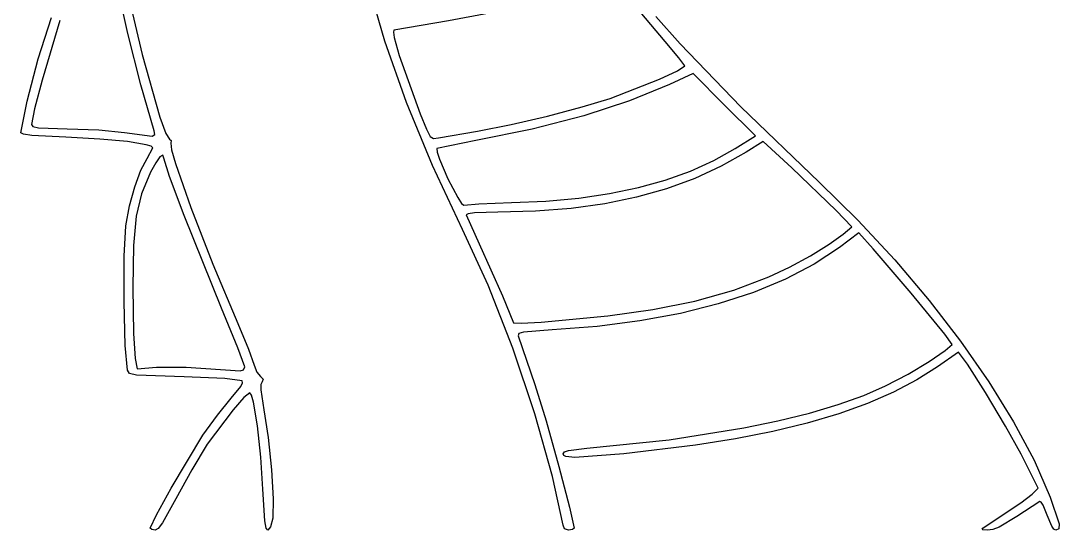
# Model space of a CAD drawing. Extents: x 0 to 167, y 0 to 297.
# Drawn here: x 20.8 to 156.6, y 0 to 66.7 of the extents above; entities that cross this region are included whole.
import ezdxf

# ---------------------------------------------------------------- set-up
doc = ezdxf.new("R2010")
doc.units = 0

msp = doc.modelspace()

# ---------------------------------------------------------------- linework, layer by layer
at = {"layer": 'Image'}
for p, q in [((34.809364, 65.004282), (33.369869, 71.538758)), ((68.408474, 63.970943), (66.163847, 71.765939)), ((35.03549, 69.280208), (36.686841, 62.265656)), ((105.025203, 63.959427), (100.583286, 69.233021)), ((87.43959, 68.660323), (76.72907, 66.646915)), ((23.090498, 61.661005), (24.835911, 67.106765)), ((25.937253, 66.675374), (23.605654, 58.898)), ((76.72907, 66.646915), (69.593899, 65.423883)), ((103.844266, 67.226825), (107.021242, 63.620653)), ((69.593899, 65.423883), (69.518178, 65.156101)), ((69.518178, 65.156101), (69.615372, 64.483759)), ((36.511137, 58.278005), (34.809364, 65.004282)), ((71.231133, 55.945357), (68.408474, 63.970943)), ((69.615372, 64.483759), (70.271952, 62.105221)), ((106.841597, 61.822572), (105.025203, 63.959427)), ((107.021242, 63.620653), (114.918458, 55.409355)), ((21.671436, 56.14002), (23.090498, 61.661005)), ((36.686841, 62.265656), (38.988653, 54.062439)), ((70.271952, 62.105221), (73.038045, 54.471496)), ((107.597088, 60.746622), (106.841597, 61.822572)), ((104.312728, 59.009364), (106.669495, 60.114292)), ((108.70342, 59.744471), (105.592617, 58.303142)), ((106.669495, 60.114292), (107.597088, 60.746622)), ((112.774096, 55.673796), (108.70342, 59.744471)), ((23.605654, 58.898), (22.626719, 55.121759)), ((97.867717, 56.497911), (104.312728, 59.009364)), ((38.264996, 52.247248), (36.511137, 58.278005)), ((105.592617, 58.303142), (100.40285, 56.181212)), ((20.817059, 51.995714), (21.671436, 56.14002)), ((74.621981, 47.727833), (71.231133, 55.945357)), ((94.197516, 55.378576), (97.867717, 56.497911)), ((100.40285, 56.181212), (94.394793, 54.235167)), ((116.844771, 51.60312), (112.774096, 55.673796)), ((22.626719, 55.121759), (22.224972, 53.078279)), ((73.038045, 54.471496), (73.838601, 52.478199)), ((89.671741, 54.192146), (94.197516, 55.378576)), ((114.918458, 55.409355), (125.167865, 45.542585)), ((22.224972, 53.078279), (22.414219, 52.818536)), ((38.988653, 54.062439), (39.772631, 51.896881)), ((80.502098, 52.221054), (84.90255, 53.089384)), ((84.90255, 53.089384), (89.671741, 54.192146)), ((94.394793, 54.235167), (87.657054, 52.490661)), ((21.178159, 51.810988), (20.817059, 51.995714)), ((22.273762, 51.652917), (21.178159, 51.810988)), ((26.722883, 51.411361), (22.273762, 51.652917)), ((22.414219, 52.818536), (23.119157, 52.658226)), ((23.119157, 52.658226), (26.899273, 52.541345)), ((26.899273, 52.541345), (31.029522, 52.390851)), ((31.029522, 52.390851), (34.39579, 52.061248)), ((34.39579, 52.061248), (37.993461, 51.578579)), ((37.993461, 51.578579), (38.360943, 51.760152)), ((38.360943, 51.760152), (38.264996, 52.247258)), ((38.264996, 52.247258), (38.264996, 52.247248)), ((39.772631, 51.896881), (40.269707, 51.15317)), ((73.838601, 52.478199), (74.32833, 51.520578)), ((75.419834, 51.338304), (80.502098, 52.221054)), ((87.657054, 52.490661), (80.278242, 50.973352)), ((80.502098, 52.221054), (80.502098, 52.221054)), ((114.187104, 49.946672), (116.844771, 51.60312)), ((31.154141, 51.186935), (26.722883, 51.411361)), ((34.770165, 50.850211), (31.154141, 51.186935)), ((37.206815, 50.445779), (34.770165, 50.850211)), ((37.869082, 50.232107), (37.206815, 50.445779)), ((38.099952, 50.018228), (37.869082, 50.232107)), ((40.269707, 51.15317), (40.475149, 50.998054)), ((40.475149, 50.998054), (40.442244, 50.625113)), ((40.442244, 50.625113), (40.539057, 49.761828)), ((74.32833, 51.520578), (74.768362, 51.255118)), ((74.768362, 51.255118), (75.419834, 51.338304)), ((80.278242, 50.973352), (75.207006, 49.925098)), ((117.842895, 50.873292), (115.625353, 49.472788)), ((121.614536, 47.397269), (117.842895, 50.873292)), ((37.349386, 48.620524), (38.099952, 50.018228)), ((39.375906, 49.073164), (39.006003, 48.858492)), ((39.51106, 48.679624), (39.375906, 49.073164)), ((40.539057, 49.761828), (41.047169, 47.962576)), ((75.207006, 49.925098), (75.229626, 49.486459)), ((75.229626, 49.486459), (75.531609, 48.570971)), ((111.387635, 48.375121), (114.187104, 49.946672)), ((115.625353, 49.472788), (112.385499, 47.621303)), ((36.530704, 47.095124), (37.349386, 48.620524)), ((38.454689, 48.092394), (37.775301, 46.831657)), ((39.006003, 48.858492), (38.454689, 48.092394)), ((40.279342, 46.277822), (39.51106, 48.679624)), ((41.047169, 47.962576), (43.044439, 42.237381)), ((78.571176, 39.357023), (74.621981, 47.727833)), ((75.531609, 48.570971), (76.652482, 45.986112)), ((108.348038, 47.001042), (111.387635, 48.375121)), ((112.385499, 47.621303), (108.925568, 46.021915)), ((35.734612, 44.947332), (36.530704, 47.095124)), ((37.775301, 46.831657), (36.589325, 44.020136)), ((42.189698, 41.181113), (40.279342, 46.277822)), ((105.066069, 45.823892), (108.348038, 47.001042)), ((127.41114, 41.816423), (121.614536, 47.397269)), ((35.04546, 42.441436), (35.734612, 44.947332)), ((76.652482, 45.986112), (77.927261, 43.52384)), ((97.766029, 44.058204), (101.539481, 44.843127)), ((101.539481, 44.843127), (105.066069, 45.823892)), ((108.925568, 46.021915), (105.238827, 44.672997)), ((125.167865, 45.542585), (130.245958, 40.553784)), ((36.589325, 44.020136), (35.890539, 41.093134)), ((77.927261, 43.52384), (78.421628, 42.761587)), ((89.46955, 43.073711), (93.743467, 43.46858)), ((93.743467, 43.46858), (97.766029, 44.058204)), ((101.31854, 43.57292), (97.157974, 42.720059)), ((105.238827, 44.672997), (101.31854, 43.57292)), ((34.547594, 39.841723), (35.04546, 42.441436)), ((43.044439, 42.237381), (45.928358, 34.811951)), ((78.421628, 42.761587), (78.713585, 42.537477)), ((78.713585, 42.537477), (80.679449, 42.720265)), ((80.679449, 42.720265), (84.942033, 42.873056)), ((84.942033, 42.873056), (89.46955, 43.073711)), ((84.942033, 42.873056), (84.942033, 42.873056)), ((92.750394, 42.112784), (88.089066, 41.749469)), ((97.157974, 42.720059), (92.750394, 42.112784)), ((35.890539, 41.093134), (35.559141, 37.265088)), ((47.069694, 29.049891), (42.189698, 41.181113)), ((79.30736, 41.419368), (79.022124, 41.269006)), ((79.022124, 41.269006), (80.738725, 37.476648)), ((80.128181, 41.532428), (79.30736, 41.419368)), ((83.167255, 41.628487), (80.128181, 41.532428)), ((88.089066, 41.749469), (83.167255, 41.628487)), ((129.436102, 39.711599), (127.41114, 41.816423)), ((34.33088, 35.870536), (34.547594, 39.841723)), ((128.306166, 38.756211), (129.436102, 39.711599)), ((130.245958, 40.553784), (135.056544, 35.376293)), ((81.902238, 32.060611), (78.571176, 39.357023)), ((126.485803, 37.424738), (128.306166, 38.756211)), ((130.342097, 38.896792), (127.816055, 36.999295)), ((132.230937, 36.822905), (130.342097, 38.896792)), ((35.559141, 37.265088), (35.475328, 31.750437)), ((80.738725, 37.476648), (83.781556, 30.692105)), ((124.038031, 35.917875), (126.485803, 37.424738)), ((127.816055, 36.999295), (124.521451, 34.813825)), ((137.206356, 31.041069), (132.230937, 36.822905)), ((34.311182, 29.890897), (34.33088, 35.870536)), ((121.30011, 34.430366), (124.038031, 35.917875)), ((135.056544, 35.376293), (139.547432, 30.081299)), ((45.928358, 34.811951), (49.193229, 27.048707)), ((118.609299, 33.156954), (121.30011, 34.430366)), ((124.521451, 34.813825), (120.764533, 32.850054)), ((114.009517, 31.425842), (118.609299, 33.156954)), ((120.764533, 32.850054), (116.576689, 31.116988)), ((35.475328, 31.750437), (35.556208, 25.74772)), ((85.127804, 23.802927), (81.902238, 32.060611)), ((108.944826, 29.994359), (114.009517, 31.425842)), ((34.463009, 24.161868), (34.311182, 29.890897)), ((83.781556, 30.692105), (85.213384, 27.152804)), ((103.44578, 28.869897), (108.944826, 29.994359)), ((116.576689, 31.116988), (111.989309, 29.623634)), ((141.585377, 25.650438), (137.206356, 31.041069)), ((139.547432, 30.081299), (143.666432, 24.739987)), ((49.205878, 23.863012), (47.069694, 29.049891)), ((97.542934, 28.059848), (103.44578, 28.869897)), ((111.989309, 29.623634), (107.033782, 28.378998)), ((85.213384, 27.152804), (86.216015, 27.097128)), ((86.216015, 27.097128), (88.821401, 27.245656)), ((88.821401, 27.245656), (97.542934, 28.059848)), ((101.741499, 27.392087), (96.143848, 26.671908)), ((97.542934, 28.059848), (97.542934, 28.059848)), ((107.033782, 28.378998), (101.741499, 27.392087)), ((49.193229, 27.048707), (50.596689, 23.679808)), ((86.509404, 25.936916), (85.913848, 25.733813)), ((90.272219, 26.227467), (86.509404, 25.936916)), ((96.143848, 26.671908), (90.272219, 26.227467)), ((35.556208, 25.74772), (35.750593, 22.461906)), ((85.913848, 25.733813), (85.845542, 25.432925)), ((85.845542, 25.432925), (88.001848, 19.050442)), ((142.580164, 24.312971), (141.585377, 25.650438)), ((143.666432, 24.739987), (147.361352, 19.423544)), ((34.760867, 20.942512), (34.463009, 24.161868)), ((50.09438, 21.376984), (49.205878, 23.863012)), ((50.596689, 23.679808), (51.320614, 21.610177)), ((88.007773, 15.245236), (85.127804, 23.802927)), ((139.551276, 22.058572), (141.630227, 23.533774)), ((143.385343, 23.28377), (140.643528, 21.399013)), ((141.630227, 23.533774), (142.580164, 24.312971)), ((144.569294, 21.721411), (143.385343, 23.28377)), ((35.750593, 22.461906), (36.025804, 21.110893)), ((136.815978, 20.432911), (139.551276, 22.058572)), ((146.92312, 18.006688), (144.569294, 21.721411)), ((35.03023, 20.513334), (34.760867, 20.942512)), ((35.933034, 20.272786), (35.03023, 20.513334)), ((36.025804, 21.110893), (38.562181, 21.319649)), ((38.562181, 21.319649), (42.422717, 21.355258)), ((42.422717, 21.355258), (49.477021, 20.865386)), ((49.477021, 20.865386), (49.917422, 20.990246)), ((49.917422, 20.990246), (50.09438, 21.376984)), ((50.09438, 21.376984), (50.09438, 21.376984)), ((51.320614, 21.610177), (51.663376, 20.704129)), ((51.663376, 20.704129), (52.150421, 20.132825)), ((133.832955, 18.883664), (136.815978, 20.432911)), ((140.643528, 21.399013), (137.956749, 19.664602)), ((42.177316, 20.053196), (35.933034, 20.272786)), ((47.500541, 19.853951), (42.177316, 20.053196)), ((49.736479, 19.549456), (47.500541, 19.853951)), ((49.592517, 18.810138), (49.798212, 19.271718)), ((49.798212, 19.271718), (49.736479, 19.549456)), ((52.150421, 20.132825), (52.51646, 19.787597)), ((52.216972, 19.056377), (52.207637, 18.36623)), ((52.358094, 19.413476), (52.216972, 19.056377)), ((52.51646, 19.787597), (52.358094, 19.413476)), ((88.001848, 19.050442), (89.476085, 14.303601)), ((137.956749, 19.664602), (134.912661, 18.061009)), ((147.361352, 19.423544), (150.580001, 14.203156)), ((48.33489, 17.263776), (49.592517, 18.810138)), ((50.773224, 17.99211), (49.979811, 17.370854)), ((50.99154, 17.667237), (50.773224, 17.99211)), ((51.237751, 16.765656), (50.99154, 17.667237)), ((52.207637, 18.36623), (52.598283, 15.775539)), ((131.010828, 17.637701), (133.832955, 18.883664)), ((134.912661, 18.061009), (131.508827, 16.587443)), ((149.552157, 13.59813), (146.92312, 18.006688)), ((46.513522, 15.061903), (48.33489, 17.263776)), ((49.979811, 17.370854), (48.566664, 15.773373)), ((51.754772, 13.670583), (51.237751, 16.765656)), ((123.899468, 15.334473), (127.651222, 16.444446)), ((127.651222, 16.444446), (131.010828, 17.637701)), ((131.508827, 16.587443), (127.742812, 15.243116)), ((44.61969, 12.460695), (46.513522, 15.061903)), ((48.566664, 15.773373), (45.201124, 11.247466)), ((52.598283, 15.775539), (53.149707, 12.11788)), ((90.302046, 7.048798), (88.007773, 15.245236)), ((119.785122, 14.313416), (123.899468, 15.334473)), ((127.742812, 15.243116), (123.612178, 14.027235)), ((52.206123, 9.583324), (51.754772, 13.670583)), ((89.476085, 14.303601), (91.165275, 8.337103)), ((115.337738, 13.386907), (119.785122, 14.313416)), ((123.612178, 14.027235), (119.114489, 12.939012)), ((151.561736, 9.954264), (149.552157, 13.59813)), ((150.580001, 14.203156), (153.270188, 9.150009)), ((40.479465, 5.524784), (44.61969, 12.460695)), ((105.562073, 11.84006), (115.337738, 13.386907)), ((119.114489, 12.939012), (114.247307, 11.977654)), ((45.201124, 11.247466), (43.15795, 7.896049)), ((53.149707, 12.11788), (53.573881, 7.924608)), ((94.808907, 10.73899), (105.562073, 11.84006)), ((109.008196, 11.142374), (99.646878, 9.99029)), ((114.247307, 11.977654), (109.008196, 11.142374)), ((52.473638, 5.380311), (52.206123, 9.583324)), ((91.722108, 10.012895), (91.884352, 10.253227)), ((91.809973, 9.794122), (91.722108, 10.012895)), ((92.081357, 9.642839), (91.809973, 9.794122)), ((91.884352, 10.253227), (92.411992, 10.444731)), ((93.221409, 9.526645), (92.081357, 9.642839)), ((92.411992, 10.444731), (94.808907, 10.73899)), ((99.646878, 9.99029), (93.221409, 9.526645)), ((153.816332, 5.489955), (151.561736, 9.954264)), ((91.165275, 8.337103), (92.555593, 3.031693)), ((153.270188, 9.150009), (155.379722, 4.335288)), ((43.15795, 7.896049), (41.081699, 4.108011)), ((53.573881, 7.924608), (53.796819, 4.111165)), ((91.722108, 0.643932), (90.302046, 7.048798)), ((38.557018, 2.011598), (40.479465, 5.524784)), ((153.019877, 4.707318), (153.816332, 5.489955)), ((41.081699, 4.108011), (39.335536, 0.985819)), ((52.714772, 1.219453), (52.473638, 5.380311)), ((53.796819, 4.111165), (53.744533, 1.592991)), ((151.534818, 3.578213), (153.019877, 4.707318)), ((155.379722, 4.335288), (156.554571, 0.828624)), ((92.555593, 3.031693), (93.133216, 0.268118)), ((149.082786, 1.962561), (151.534818, 3.578213)), ((154.007414, 3.759582), (151.014076, 1.807674)), ((154.200748, 3.661733), (154.007414, 3.759582)), ((154.451502, 3.288379), (154.200748, 3.661733)), ((154.995579, 1.952348), (154.451502, 3.288379)), ((37.747176, 0.267573), (38.557018, 2.011598)), ((53.744533, 1.592991), (53.464462, 0.456647)), ((146.562933, 0.279422), (149.082786, 1.962561)), ((151.014076, 1.807674), (148.707551, 0.407233)), ((155.58252, 0.53161), (154.995579, 1.952348)), ((37.747176, 0.267562), (37.747176, 0.267573)), ((37.928525, 0.080056), (37.747176, 0.267562)), ((38.364535, 0.004726), (37.928525, 0.080056)), ((38.764804, 0.245249), (38.364535, 0.004726)), ((39.335536, 0.985819), (38.764804, 0.245249)), ((52.88104, 0.289466), (52.714772, 1.219453)), ((53.092262, 0.000466), (52.88104, 0.289466)), ((53.464462, 0.456647), (53.092262, 0.000466)), ((91.907005, 0.169085), (91.722108, 0.643932)), ((92.42766, 0.000466), (91.907005, 0.169085)), ((92.925959, 0.079087), (92.42766, 0.000466)), ((93.133216, 0.268118), (92.925959, 0.079087)), ((146.469614, 0.127627), (146.562933, 0.279422)), ((146.552239, 0.043759), (146.469614, 0.127627)), ((147.167888, 0.000466), (146.552239, 0.043759)), ((147.8778, 0.096528), (147.167888, 0.000466)), ((148.707551, 0.407233), (147.8778, 0.096528)), ((155.867534, 0.138649), (155.58252, 0.53161)), ((156.121996, 0.000466), (155.867534, 0.138649)), ((156.522803, 0.175562), (156.121996, 0.000466)), ((156.554571, 0.828624), (156.522803, 0.175562))]:
    msp.add_line(p, q, dxfattribs=at)

doc.saveas('drawing.dxf')
